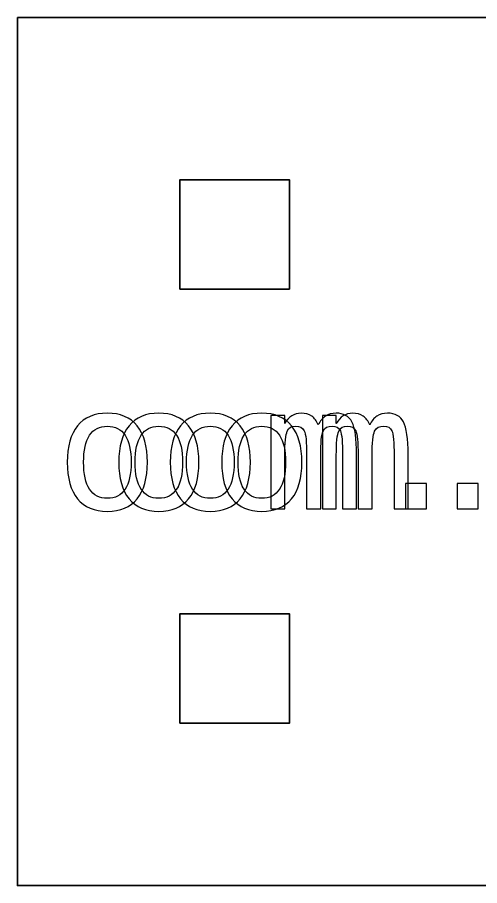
# Model space of a CAD drawing. Header units: centimetres. Extents: x -10.881 to -10.119, y -15.104 to -14.596.
# Drawn here: x -10.881 to -10.611, y -15.104 to -14.596 of the extents above; entities that cross this region are included whole.
import ezdxf

# ---------------------------------------------------------------- set-up
doc = ezdxf.new("R2010")
doc.units = ezdxf.units.CM
doc.header["$MEASUREMENT"] = 0
doc.layers.add('Layer 1', color=7, linetype='Continuous')

msp = doc.modelspace()

# ---------------------------------------------------------------- linework, layer by layer
at = {"layer": 'Layer 1', "color": 7, "lineweight": 35}
for points in [[(-10.78597, -14.755), (-10.72197, -14.755), (-10.72197, -14.691), (-10.78597, -14.691), (-10.78597, -14.755)], [(-10.78597, -15.009), (-10.72197, -15.009), (-10.72197, -14.945), (-10.78597, -14.945), (-10.78597, -15.009)]]:
    msp.add_lwpolyline(points, close=True, dxfattribs=at)
msp.add_open_spline([(-10.881, -14.59603), (-10.881, -14.59603), (-10.119, -14.59603), (-10.119, -14.59603), (-10.119, -14.59603), (-10.119, -14.59603), (-10.119, -15.10403), (-10.119, -15.10403), (-10.119, -15.10403), (-10.119, -15.10403), (-10.881, -15.10403), (-10.881, -15.10403), (-10.881, -15.10403), (-10.881, -15.10403), (-10.881, -14.59603), (-10.881, -14.59603)], degree=3, knots=[0, 0, 0, 0, 0.25, 0.25, 0.25, 0.25, 0.5, 0.5, 0.5, 0.5, 0.75, 0.75, 0.75, 0.75, 1, 1, 1, 1], dxfattribs=at)
at = {"layer": 'Layer 1', "color": 250}
for points, knots in [([(-10.82841, -14.82762), (-10.82082, -14.82762), (-10.81502, -14.83007), (-10.81101, -14.83499), (-10.81101, -14.83499), (-10.80699, -14.8399), (-10.80497, -14.84702), (-10.80497, -14.85632), (-10.80497, -14.85632), (-10.80497, -14.86567), (-10.80697, -14.87279), (-10.81097, -14.87769), (-10.81097, -14.87769), (-10.81499, -14.88259), (-10.82079, -14.88504), (-10.82841, -14.88504), (-10.82841, -14.88504), (-10.83601, -14.88504), (-10.84179, -14.88259), (-10.84581, -14.87769), (-10.84581, -14.87769), (-10.84981, -14.87279), (-10.85181, -14.86567), (-10.85181, -14.85632), (-10.85181, -14.85632), (-10.85181, -14.84702), (-10.84981, -14.8399), (-10.84581, -14.83499), (-10.84581, -14.83499), (-10.84179, -14.83007), (-10.83601, -14.82762), (-10.82841, -14.82762)], [0, 0, 0, 0, 0.125, 0.125, 0.125, 0.125, 0.25, 0.25, 0.25, 0.25, 0.375, 0.375, 0.375, 0.375, 0.5, 0.5, 0.5, 0.5, 0.625, 0.625, 0.625, 0.625, 0.75, 0.75, 0.75, 0.75, 0.875, 0.875, 0.875, 0.875, 1, 1, 1, 1]), ([(-10.79831, -14.82762), (-10.79072, -14.82762), (-10.78492, -14.83007), (-10.78091, -14.83499), (-10.78091, -14.83499), (-10.77689, -14.8399), (-10.77487, -14.84702), (-10.77487, -14.85632), (-10.77487, -14.85632), (-10.77487, -14.86567), (-10.77687, -14.87279), (-10.78087, -14.87769), (-10.78087, -14.87769), (-10.78489, -14.88259), (-10.79069, -14.88504), (-10.79831, -14.88504), (-10.79831, -14.88504), (-10.80591, -14.88504), (-10.81169, -14.88259), (-10.81571, -14.87769), (-10.81571, -14.87769), (-10.81971, -14.87279), (-10.82171, -14.86567), (-10.82171, -14.85632), (-10.82171, -14.85632), (-10.82171, -14.84702), (-10.81971, -14.8399), (-10.81571, -14.83499), (-10.81571, -14.83499), (-10.81169, -14.83007), (-10.80591, -14.82762), (-10.79831, -14.82762)], [0, 0, 0, 0, 0.125, 0.125, 0.125, 0.125, 0.25, 0.25, 0.25, 0.25, 0.375, 0.375, 0.375, 0.375, 0.5, 0.5, 0.5, 0.5, 0.625, 0.625, 0.625, 0.625, 0.75, 0.75, 0.75, 0.75, 0.875, 0.875, 0.875, 0.875, 1, 1, 1, 1]), ([(-10.76821, -14.82762), (-10.76062, -14.82762), (-10.75482, -14.83007), (-10.75081, -14.83499), (-10.75081, -14.83499), (-10.74679, -14.8399), (-10.74477, -14.84702), (-10.74477, -14.85632), (-10.74477, -14.85632), (-10.74477, -14.86567), (-10.74677, -14.87279), (-10.75077, -14.87769), (-10.75077, -14.87769), (-10.75479, -14.88259), (-10.76059, -14.88504), (-10.76821, -14.88504), (-10.76821, -14.88504), (-10.77581, -14.88504), (-10.78159, -14.88259), (-10.78561, -14.87769), (-10.78561, -14.87769), (-10.78961, -14.87279), (-10.79161, -14.86567), (-10.79161, -14.85632), (-10.79161, -14.85632), (-10.79161, -14.84702), (-10.78961, -14.8399), (-10.78561, -14.83499), (-10.78561, -14.83499), (-10.78159, -14.83007), (-10.77581, -14.82762), (-10.76821, -14.82762)], [0, 0, 0, 0, 0.125, 0.125, 0.125, 0.125, 0.25, 0.25, 0.25, 0.25, 0.375, 0.375, 0.375, 0.375, 0.5, 0.5, 0.5, 0.5, 0.625, 0.625, 0.625, 0.625, 0.75, 0.75, 0.75, 0.75, 0.875, 0.875, 0.875, 0.875, 1, 1, 1, 1]), ([(-10.73811, -14.82762), (-10.73052, -14.82762), (-10.72472, -14.83007), (-10.72071, -14.83499), (-10.72071, -14.83499), (-10.71669, -14.8399), (-10.71467, -14.84702), (-10.71467, -14.85632), (-10.71467, -14.85632), (-10.71467, -14.86567), (-10.71667, -14.87279), (-10.72067, -14.87769), (-10.72067, -14.87769), (-10.72469, -14.88259), (-10.73049, -14.88504), (-10.73811, -14.88504), (-10.73811, -14.88504), (-10.74571, -14.88504), (-10.75149, -14.88259), (-10.75551, -14.87769), (-10.75551, -14.87769), (-10.75951, -14.87279), (-10.76151, -14.86567), (-10.76151, -14.85632), (-10.76151, -14.85632), (-10.76151, -14.84702), (-10.75951, -14.8399), (-10.75551, -14.83499), (-10.75551, -14.83499), (-10.75149, -14.83007), (-10.74571, -14.82762), (-10.73811, -14.82762)], [0, 0, 0, 0, 0.125, 0.125, 0.125, 0.125, 0.25, 0.25, 0.25, 0.25, 0.375, 0.375, 0.375, 0.375, 0.5, 0.5, 0.5, 0.5, 0.625, 0.625, 0.625, 0.625, 0.75, 0.75, 0.75, 0.75, 0.875, 0.875, 0.875, 0.875, 1, 1, 1, 1]), ([(-10.70509, -14.8345), (-10.70399, -14.83215), (-10.70257, -14.83042), (-10.70086, -14.8293), (-10.70086, -14.8293), (-10.69916, -14.82819), (-10.69709, -14.82762), (-10.69469, -14.82762), (-10.69469, -14.82762), (-10.69029, -14.82762), (-10.68719, -14.82932), (-10.68539, -14.83272), (-10.68539, -14.83272), (-10.68357, -14.83612), (-10.68267, -14.84252), (-10.68267, -14.85194), (-10.68267, -14.85194), (-10.68267, -14.85194), (-10.68267, -14.88362), (-10.68267, -14.88362), (-10.68267, -14.88362), (-10.68267, -14.88362), (-10.69087, -14.88362), (-10.69087, -14.88362), (-10.69087, -14.88362), (-10.69087, -14.88362), (-10.69087, -14.85232), (-10.69087, -14.85232), (-10.69087, -14.85232), (-10.69087, -14.8446), (-10.69131, -14.83982), (-10.69217, -14.83794), (-10.69217, -14.83794), (-10.69302, -14.83607), (-10.69461, -14.83514), (-10.69689, -14.83514), (-10.69689, -14.83514), (-10.69949, -14.83514), (-10.70127, -14.83614), (-10.70224, -14.83814), (-10.70224, -14.83814), (-10.70319, -14.84014), (-10.70367, -14.84487), (-10.70367, -14.85232), (-10.70367, -14.85232), (-10.70367, -14.85232), (-10.70367, -14.88362), (-10.70367, -14.88362), (-10.70367, -14.88362), (-10.70367, -14.88362), (-10.71187, -14.88362), (-10.71187, -14.88362), (-10.71187, -14.88362), (-10.71187, -14.88362), (-10.71187, -14.85232), (-10.71187, -14.85232), (-10.71187, -14.85232), (-10.71187, -14.8445), (-10.71234, -14.83969), (-10.71327, -14.83787), (-10.71327, -14.83787), (-10.71419, -14.83605), (-10.71586, -14.83514), (-10.71827, -14.83514), (-10.71827, -14.83514), (-10.72066, -14.83514), (-10.72231, -14.83614), (-10.72322, -14.83814), (-10.72322, -14.83814), (-10.72416, -14.84014), (-10.72462, -14.84487), (-10.72462, -14.85232), (-10.72462, -14.85232), (-10.72462, -14.85232), (-10.72462, -14.88362), (-10.72462, -14.88362), (-10.72462, -14.88362), (-10.72462, -14.88362), (-10.73277, -14.88362), (-10.73277, -14.88362), (-10.73277, -14.88362), (-10.73277, -14.88362), (-10.73277, -14.82894), (-10.73277, -14.82894), (-10.73277, -14.82894), (-10.73277, -14.82894), (-10.72462, -14.82894), (-10.72462, -14.82894), (-10.72462, -14.82894), (-10.72462, -14.82894), (-10.72462, -14.83362), (-10.72462, -14.83362), (-10.72462, -14.83362), (-10.72356, -14.83167), (-10.72221, -14.83019), (-10.72059, -14.82915), (-10.72059, -14.82915), (-10.71899, -14.82814), (-10.71716, -14.82762), (-10.71511, -14.82762), (-10.71511, -14.82762), (-10.71262, -14.82762), (-10.71057, -14.82819), (-10.70892, -14.82932), (-10.70892, -14.82932), (-10.70727, -14.83047), (-10.70601, -14.83219), (-10.70509, -14.8345)], [0, 0, 0, 0, 0.037037, 0.037037, 0.037037, 0.037037, 0.074074, 0.074074, 0.074074, 0.074074, 0.111111, 0.111111, 0.111111, 0.111111, 0.148148, 0.148148, 0.148148, 0.148148, 0.185185, 0.185185, 0.185185, 0.185185, 0.222222, 0.222222, 0.222222, 0.222222, 0.259259, 0.259259, 0.259259, 0.259259, 0.296296, 0.296296, 0.296296, 0.296296, 0.333333, 0.333333, 0.333333, 0.333333, 0.37037, 0.37037, 0.37037, 0.37037, 0.407407, 0.407407, 0.407407, 0.407407, 0.444444, 0.444444, 0.444444, 0.444444, 0.481481, 0.481481, 0.481481, 0.481481, 0.518519, 0.518519, 0.518519, 0.518519, 0.555556, 0.555556, 0.555556, 0.555556, 0.592593, 0.592593, 0.592593, 0.592593, 0.62963, 0.62963, 0.62963, 0.62963, 0.666667, 0.666667, 0.666667, 0.666667, 0.703704, 0.703704, 0.703704, 0.703704, 0.740741, 0.740741, 0.740741, 0.740741, 0.777778, 0.777778, 0.777778, 0.777778, 0.814815, 0.814815, 0.814815, 0.814815, 0.851852, 0.851852, 0.851852, 0.851852, 0.888889, 0.888889, 0.888889, 0.888889, 0.925926, 0.925926, 0.925926, 0.925926, 0.962963, 0.962963, 0.962963, 0.962963, 1, 1, 1, 1]), ([(-10.67499, -14.8345), (-10.67389, -14.83215), (-10.67247, -14.83042), (-10.67076, -14.8293), (-10.67076, -14.8293), (-10.66906, -14.82819), (-10.66699, -14.82762), (-10.66459, -14.82762), (-10.66459, -14.82762), (-10.66019, -14.82762), (-10.65709, -14.82932), (-10.65529, -14.83272), (-10.65529, -14.83272), (-10.65347, -14.83612), (-10.65257, -14.84252), (-10.65257, -14.85194), (-10.65257, -14.85194), (-10.65257, -14.85194), (-10.65257, -14.88362), (-10.65257, -14.88362), (-10.65257, -14.88362), (-10.65257, -14.88362), (-10.66077, -14.88362), (-10.66077, -14.88362), (-10.66077, -14.88362), (-10.66077, -14.88362), (-10.66077, -14.85232), (-10.66077, -14.85232), (-10.66077, -14.85232), (-10.66077, -14.8446), (-10.66121, -14.83982), (-10.66207, -14.83794), (-10.66207, -14.83794), (-10.66292, -14.83607), (-10.66451, -14.83514), (-10.66679, -14.83514), (-10.66679, -14.83514), (-10.66939, -14.83514), (-10.67117, -14.83614), (-10.67214, -14.83814), (-10.67214, -14.83814), (-10.67309, -14.84014), (-10.67357, -14.84487), (-10.67357, -14.85232), (-10.67357, -14.85232), (-10.67357, -14.85232), (-10.67357, -14.88362), (-10.67357, -14.88362), (-10.67357, -14.88362), (-10.67357, -14.88362), (-10.68177, -14.88362), (-10.68177, -14.88362), (-10.68177, -14.88362), (-10.68177, -14.88362), (-10.68177, -14.85232), (-10.68177, -14.85232), (-10.68177, -14.85232), (-10.68177, -14.8445), (-10.68224, -14.83969), (-10.68317, -14.83787), (-10.68317, -14.83787), (-10.68409, -14.83605), (-10.68576, -14.83514), (-10.68817, -14.83514), (-10.68817, -14.83514), (-10.69056, -14.83514), (-10.69221, -14.83614), (-10.69312, -14.83814), (-10.69312, -14.83814), (-10.69406, -14.84014), (-10.69452, -14.84487), (-10.69452, -14.85232), (-10.69452, -14.85232), (-10.69452, -14.85232), (-10.69452, -14.88362), (-10.69452, -14.88362), (-10.69452, -14.88362), (-10.69452, -14.88362), (-10.70267, -14.88362), (-10.70267, -14.88362), (-10.70267, -14.88362), (-10.70267, -14.88362), (-10.70267, -14.82894), (-10.70267, -14.82894), (-10.70267, -14.82894), (-10.70267, -14.82894), (-10.69452, -14.82894), (-10.69452, -14.82894), (-10.69452, -14.82894), (-10.69452, -14.82894), (-10.69452, -14.83362), (-10.69452, -14.83362), (-10.69452, -14.83362), (-10.69346, -14.83167), (-10.69211, -14.83019), (-10.69049, -14.82915), (-10.69049, -14.82915), (-10.68889, -14.82814), (-10.68706, -14.82762), (-10.68501, -14.82762), (-10.68501, -14.82762), (-10.68252, -14.82762), (-10.68047, -14.82819), (-10.67882, -14.82932), (-10.67882, -14.82932), (-10.67717, -14.83047), (-10.67591, -14.83219), (-10.67499, -14.8345)], [0, 0, 0, 0, 0.037037, 0.037037, 0.037037, 0.037037, 0.074074, 0.074074, 0.074074, 0.074074, 0.111111, 0.111111, 0.111111, 0.111111, 0.148148, 0.148148, 0.148148, 0.148148, 0.185185, 0.185185, 0.185185, 0.185185, 0.222222, 0.222222, 0.222222, 0.222222, 0.259259, 0.259259, 0.259259, 0.259259, 0.296296, 0.296296, 0.296296, 0.296296, 0.333333, 0.333333, 0.333333, 0.333333, 0.37037, 0.37037, 0.37037, 0.37037, 0.407407, 0.407407, 0.407407, 0.407407, 0.444444, 0.444444, 0.444444, 0.444444, 0.481481, 0.481481, 0.481481, 0.481481, 0.518519, 0.518519, 0.518519, 0.518519, 0.555556, 0.555556, 0.555556, 0.555556, 0.592593, 0.592593, 0.592593, 0.592593, 0.62963, 0.62963, 0.62963, 0.62963, 0.666667, 0.666667, 0.666667, 0.666667, 0.703704, 0.703704, 0.703704, 0.703704, 0.740741, 0.740741, 0.740741, 0.740741, 0.777778, 0.777778, 0.777778, 0.777778, 0.814815, 0.814815, 0.814815, 0.814815, 0.851852, 0.851852, 0.851852, 0.851852, 0.888889, 0.888889, 0.888889, 0.888889, 0.925926, 0.925926, 0.925926, 0.925926, 0.962963, 0.962963, 0.962963, 0.962963, 1, 1, 1, 1]), ([(-10.82841, -14.83524), (-10.83297, -14.83524), (-10.83642, -14.837), (-10.83877, -14.84055), (-10.83877, -14.84055), (-10.84112, -14.8441), (-10.84229, -14.84937), (-10.84229, -14.85632), (-10.84229, -14.85632), (-10.84229, -14.86325), (-10.84112, -14.8685), (-10.83877, -14.87207), (-10.83877, -14.87207), (-10.83642, -14.87564), (-10.83297, -14.87742), (-10.82841, -14.87742), (-10.82841, -14.87742), (-10.82382, -14.87742), (-10.82036, -14.87564), (-10.81801, -14.87207), (-10.81801, -14.87207), (-10.81566, -14.8685), (-10.81449, -14.86325), (-10.81449, -14.85632), (-10.81449, -14.85632), (-10.81449, -14.84937), (-10.81566, -14.8441), (-10.81801, -14.84055), (-10.81801, -14.84055), (-10.82036, -14.837), (-10.82382, -14.83524), (-10.82841, -14.83524)], [0, 0, 0, 0, 0.125, 0.125, 0.125, 0.125, 0.25, 0.25, 0.25, 0.25, 0.375, 0.375, 0.375, 0.375, 0.5, 0.5, 0.5, 0.5, 0.625, 0.625, 0.625, 0.625, 0.75, 0.75, 0.75, 0.75, 0.875, 0.875, 0.875, 0.875, 1, 1, 1, 1]), ([(-10.79831, -14.83524), (-10.80287, -14.83524), (-10.80632, -14.837), (-10.80867, -14.84055), (-10.80867, -14.84055), (-10.81102, -14.8441), (-10.81219, -14.84937), (-10.81219, -14.85632), (-10.81219, -14.85632), (-10.81219, -14.86325), (-10.81102, -14.8685), (-10.80867, -14.87207), (-10.80867, -14.87207), (-10.80632, -14.87564), (-10.80287, -14.87742), (-10.79831, -14.87742), (-10.79831, -14.87742), (-10.79372, -14.87742), (-10.79026, -14.87564), (-10.78791, -14.87207), (-10.78791, -14.87207), (-10.78556, -14.8685), (-10.78439, -14.86325), (-10.78439, -14.85632), (-10.78439, -14.85632), (-10.78439, -14.84937), (-10.78556, -14.8441), (-10.78791, -14.84055), (-10.78791, -14.84055), (-10.79026, -14.837), (-10.79372, -14.83524), (-10.79831, -14.83524)], [0, 0, 0, 0, 0.125, 0.125, 0.125, 0.125, 0.25, 0.25, 0.25, 0.25, 0.375, 0.375, 0.375, 0.375, 0.5, 0.5, 0.5, 0.5, 0.625, 0.625, 0.625, 0.625, 0.75, 0.75, 0.75, 0.75, 0.875, 0.875, 0.875, 0.875, 1, 1, 1, 1]), ([(-10.76821, -14.83524), (-10.77277, -14.83524), (-10.77622, -14.837), (-10.77857, -14.84055), (-10.77857, -14.84055), (-10.78092, -14.8441), (-10.78209, -14.84937), (-10.78209, -14.85632), (-10.78209, -14.85632), (-10.78209, -14.86325), (-10.78092, -14.8685), (-10.77857, -14.87207), (-10.77857, -14.87207), (-10.77622, -14.87564), (-10.77277, -14.87742), (-10.76821, -14.87742), (-10.76821, -14.87742), (-10.76362, -14.87742), (-10.76016, -14.87564), (-10.75781, -14.87207), (-10.75781, -14.87207), (-10.75546, -14.8685), (-10.75429, -14.86325), (-10.75429, -14.85632), (-10.75429, -14.85632), (-10.75429, -14.84937), (-10.75546, -14.8441), (-10.75781, -14.84055), (-10.75781, -14.84055), (-10.76016, -14.837), (-10.76362, -14.83524), (-10.76821, -14.83524)], [0, 0, 0, 0, 0.125, 0.125, 0.125, 0.125, 0.25, 0.25, 0.25, 0.25, 0.375, 0.375, 0.375, 0.375, 0.5, 0.5, 0.5, 0.5, 0.625, 0.625, 0.625, 0.625, 0.75, 0.75, 0.75, 0.75, 0.875, 0.875, 0.875, 0.875, 1, 1, 1, 1]), ([(-10.73811, -14.83524), (-10.74267, -14.83524), (-10.74612, -14.837), (-10.74847, -14.84055), (-10.74847, -14.84055), (-10.75082, -14.8441), (-10.75199, -14.84937), (-10.75199, -14.85632), (-10.75199, -14.85632), (-10.75199, -14.86325), (-10.75082, -14.8685), (-10.74847, -14.87207), (-10.74847, -14.87207), (-10.74612, -14.87564), (-10.74267, -14.87742), (-10.73811, -14.87742), (-10.73811, -14.87742), (-10.73352, -14.87742), (-10.73006, -14.87564), (-10.72771, -14.87207), (-10.72771, -14.87207), (-10.72536, -14.8685), (-10.72419, -14.86325), (-10.72419, -14.85632), (-10.72419, -14.85632), (-10.72419, -14.84937), (-10.72536, -14.8441), (-10.72771, -14.84055), (-10.72771, -14.84055), (-10.73006, -14.837), (-10.73352, -14.83524), (-10.73811, -14.83524)], [0, 0, 0, 0, 0.125, 0.125, 0.125, 0.125, 0.25, 0.25, 0.25, 0.25, 0.375, 0.375, 0.375, 0.375, 0.5, 0.5, 0.5, 0.5, 0.625, 0.625, 0.625, 0.625, 0.75, 0.75, 0.75, 0.75, 0.875, 0.875, 0.875, 0.875, 1, 1, 1, 1]), ([(-10.65401, -14.86872), (-10.65401, -14.86872), (-10.64171, -14.86872), (-10.64171, -14.86872), (-10.64171, -14.86872), (-10.64171, -14.86872), (-10.64171, -14.88362), (-10.64171, -14.88362), (-10.64171, -14.88362), (-10.64171, -14.88362), (-10.65401, -14.88362), (-10.65401, -14.88362), (-10.65401, -14.88362), (-10.65401, -14.88362), (-10.65401, -14.86872), (-10.65401, -14.86872)], [0, 0, 0, 0, 0.25, 0.25, 0.25, 0.25, 0.5, 0.5, 0.5, 0.5, 0.75, 0.75, 0.75, 0.75, 1, 1, 1, 1]), ([(-10.62391, -14.86872), (-10.62391, -14.86872), (-10.61161, -14.86872), (-10.61161, -14.86872), (-10.61161, -14.86872), (-10.61161, -14.86872), (-10.61161, -14.88362), (-10.61161, -14.88362), (-10.61161, -14.88362), (-10.61161, -14.88362), (-10.62391, -14.88362), (-10.62391, -14.88362), (-10.62391, -14.88362), (-10.62391, -14.88362), (-10.62391, -14.86872), (-10.62391, -14.86872)], [0, 0, 0, 0, 0.25, 0.25, 0.25, 0.25, 0.5, 0.5, 0.5, 0.5, 0.75, 0.75, 0.75, 0.75, 1, 1, 1, 1])]:
    msp.add_open_spline(points, degree=3, knots=knots, dxfattribs=at)
at = {"layer": 'Layer 1', "color": 7, "lineweight": 20}
for points, knots in [([(-10.79831, -14.82762), (-10.79072, -14.82762), (-10.78492, -14.83007), (-10.78091, -14.83499), (-10.78091, -14.83499), (-10.77689, -14.8399), (-10.77487, -14.84702), (-10.77487, -14.85632), (-10.77487, -14.85632), (-10.77487, -14.86567), (-10.77687, -14.87279), (-10.78087, -14.87769), (-10.78087, -14.87769), (-10.78489, -14.88259), (-10.79069, -14.88504), (-10.79831, -14.88504), (-10.79831, -14.88504), (-10.80591, -14.88504), (-10.81169, -14.88259), (-10.81571, -14.87769), (-10.81571, -14.87769), (-10.81971, -14.87279), (-10.82171, -14.86567), (-10.82171, -14.85632), (-10.82171, -14.85632), (-10.82171, -14.84702), (-10.81971, -14.8399), (-10.81571, -14.83499), (-10.81571, -14.83499), (-10.81169, -14.83007), (-10.80591, -14.82762), (-10.79831, -14.82762)], [0, 0, 0, 0, 0.125, 0.125, 0.125, 0.125, 0.25, 0.25, 0.25, 0.25, 0.375, 0.375, 0.375, 0.375, 0.5, 0.5, 0.5, 0.5, 0.625, 0.625, 0.625, 0.625, 0.75, 0.75, 0.75, 0.75, 0.875, 0.875, 0.875, 0.875, 1, 1, 1, 1]), ([(-10.73811, -14.82762), (-10.73052, -14.82762), (-10.72472, -14.83007), (-10.72071, -14.83499), (-10.72071, -14.83499), (-10.71669, -14.8399), (-10.71467, -14.84702), (-10.71467, -14.85632), (-10.71467, -14.85632), (-10.71467, -14.86567), (-10.71667, -14.87279), (-10.72067, -14.87769), (-10.72067, -14.87769), (-10.72469, -14.88259), (-10.73049, -14.88504), (-10.73811, -14.88504), (-10.73811, -14.88504), (-10.74571, -14.88504), (-10.75149, -14.88259), (-10.75551, -14.87769), (-10.75551, -14.87769), (-10.75951, -14.87279), (-10.76151, -14.86567), (-10.76151, -14.85632), (-10.76151, -14.85632), (-10.76151, -14.84702), (-10.75951, -14.8399), (-10.75551, -14.83499), (-10.75551, -14.83499), (-10.75149, -14.83007), (-10.74571, -14.82762), (-10.73811, -14.82762)], [0, 0, 0, 0, 0.125, 0.125, 0.125, 0.125, 0.25, 0.25, 0.25, 0.25, 0.375, 0.375, 0.375, 0.375, 0.5, 0.5, 0.5, 0.5, 0.625, 0.625, 0.625, 0.625, 0.75, 0.75, 0.75, 0.75, 0.875, 0.875, 0.875, 0.875, 1, 1, 1, 1]), ([(-10.67499, -14.8345), (-10.67389, -14.83215), (-10.67247, -14.83042), (-10.67076, -14.8293), (-10.67076, -14.8293), (-10.66906, -14.82819), (-10.66699, -14.82762), (-10.66459, -14.82762), (-10.66459, -14.82762), (-10.66019, -14.82762), (-10.65709, -14.82932), (-10.65529, -14.83272), (-10.65529, -14.83272), (-10.65347, -14.83612), (-10.65257, -14.84252), (-10.65257, -14.85194), (-10.65257, -14.85194), (-10.65257, -14.85194), (-10.65257, -14.88362), (-10.65257, -14.88362), (-10.65257, -14.88362), (-10.65257, -14.88362), (-10.66077, -14.88362), (-10.66077, -14.88362), (-10.66077, -14.88362), (-10.66077, -14.88362), (-10.66077, -14.85232), (-10.66077, -14.85232), (-10.66077, -14.85232), (-10.66077, -14.8446), (-10.66121, -14.83982), (-10.66207, -14.83794), (-10.66207, -14.83794), (-10.66292, -14.83607), (-10.66451, -14.83514), (-10.66679, -14.83514), (-10.66679, -14.83514), (-10.66939, -14.83514), (-10.67117, -14.83614), (-10.67214, -14.83814), (-10.67214, -14.83814), (-10.67309, -14.84014), (-10.67357, -14.84487), (-10.67357, -14.85232), (-10.67357, -14.85232), (-10.67357, -14.85232), (-10.67357, -14.88362), (-10.67357, -14.88362), (-10.67357, -14.88362), (-10.67357, -14.88362), (-10.68177, -14.88362), (-10.68177, -14.88362), (-10.68177, -14.88362), (-10.68177, -14.88362), (-10.68177, -14.85232), (-10.68177, -14.85232), (-10.68177, -14.85232), (-10.68177, -14.8445), (-10.68224, -14.83969), (-10.68317, -14.83787), (-10.68317, -14.83787), (-10.68409, -14.83605), (-10.68576, -14.83514), (-10.68817, -14.83514), (-10.68817, -14.83514), (-10.69056, -14.83514), (-10.69221, -14.83614), (-10.69312, -14.83814), (-10.69312, -14.83814), (-10.69406, -14.84014), (-10.69452, -14.84487), (-10.69452, -14.85232), (-10.69452, -14.85232), (-10.69452, -14.85232), (-10.69452, -14.88362), (-10.69452, -14.88362), (-10.69452, -14.88362), (-10.69452, -14.88362), (-10.70267, -14.88362), (-10.70267, -14.88362), (-10.70267, -14.88362), (-10.70267, -14.88362), (-10.70267, -14.82894), (-10.70267, -14.82894), (-10.70267, -14.82894), (-10.70267, -14.82894), (-10.69452, -14.82894), (-10.69452, -14.82894), (-10.69452, -14.82894), (-10.69452, -14.82894), (-10.69452, -14.83362), (-10.69452, -14.83362), (-10.69452, -14.83362), (-10.69346, -14.83167), (-10.69211, -14.83019), (-10.69049, -14.82915), (-10.69049, -14.82915), (-10.68889, -14.82814), (-10.68706, -14.82762), (-10.68501, -14.82762), (-10.68501, -14.82762), (-10.68252, -14.82762), (-10.68047, -14.82819), (-10.67882, -14.82932), (-10.67882, -14.82932), (-10.67717, -14.83047), (-10.67591, -14.83219), (-10.67499, -14.8345)], [0, 0, 0, 0, 0.037037, 0.037037, 0.037037, 0.037037, 0.074074, 0.074074, 0.074074, 0.074074, 0.111111, 0.111111, 0.111111, 0.111111, 0.148148, 0.148148, 0.148148, 0.148148, 0.185185, 0.185185, 0.185185, 0.185185, 0.222222, 0.222222, 0.222222, 0.222222, 0.259259, 0.259259, 0.259259, 0.259259, 0.296296, 0.296296, 0.296296, 0.296296, 0.333333, 0.333333, 0.333333, 0.333333, 0.37037, 0.37037, 0.37037, 0.37037, 0.407407, 0.407407, 0.407407, 0.407407, 0.444444, 0.444444, 0.444444, 0.444444, 0.481481, 0.481481, 0.481481, 0.481481, 0.518519, 0.518519, 0.518519, 0.518519, 0.555556, 0.555556, 0.555556, 0.555556, 0.592593, 0.592593, 0.592593, 0.592593, 0.62963, 0.62963, 0.62963, 0.62963, 0.666667, 0.666667, 0.666667, 0.666667, 0.703704, 0.703704, 0.703704, 0.703704, 0.740741, 0.740741, 0.740741, 0.740741, 0.777778, 0.777778, 0.777778, 0.777778, 0.814815, 0.814815, 0.814815, 0.814815, 0.851852, 0.851852, 0.851852, 0.851852, 0.888889, 0.888889, 0.888889, 0.888889, 0.925926, 0.925926, 0.925926, 0.925926, 0.962963, 0.962963, 0.962963, 0.962963, 1, 1, 1, 1]), ([(-10.79831, -14.83524), (-10.80287, -14.83524), (-10.80632, -14.837), (-10.80867, -14.84055), (-10.80867, -14.84055), (-10.81102, -14.8441), (-10.81219, -14.84937), (-10.81219, -14.85632), (-10.81219, -14.85632), (-10.81219, -14.86325), (-10.81102, -14.8685), (-10.80867, -14.87207), (-10.80867, -14.87207), (-10.80632, -14.87564), (-10.80287, -14.87742), (-10.79831, -14.87742), (-10.79831, -14.87742), (-10.79372, -14.87742), (-10.79026, -14.87564), (-10.78791, -14.87207), (-10.78791, -14.87207), (-10.78556, -14.8685), (-10.78439, -14.86325), (-10.78439, -14.85632), (-10.78439, -14.85632), (-10.78439, -14.84937), (-10.78556, -14.8441), (-10.78791, -14.84055), (-10.78791, -14.84055), (-10.79026, -14.837), (-10.79372, -14.83524), (-10.79831, -14.83524)], [0, 0, 0, 0, 0.125, 0.125, 0.125, 0.125, 0.25, 0.25, 0.25, 0.25, 0.375, 0.375, 0.375, 0.375, 0.5, 0.5, 0.5, 0.5, 0.625, 0.625, 0.625, 0.625, 0.75, 0.75, 0.75, 0.75, 0.875, 0.875, 0.875, 0.875, 1, 1, 1, 1]), ([(-10.73811, -14.83524), (-10.74267, -14.83524), (-10.74612, -14.837), (-10.74847, -14.84055), (-10.74847, -14.84055), (-10.75082, -14.8441), (-10.75199, -14.84937), (-10.75199, -14.85632), (-10.75199, -14.85632), (-10.75199, -14.86325), (-10.75082, -14.8685), (-10.74847, -14.87207), (-10.74847, -14.87207), (-10.74612, -14.87564), (-10.74267, -14.87742), (-10.73811, -14.87742), (-10.73811, -14.87742), (-10.73352, -14.87742), (-10.73006, -14.87564), (-10.72771, -14.87207), (-10.72771, -14.87207), (-10.72536, -14.8685), (-10.72419, -14.86325), (-10.72419, -14.85632), (-10.72419, -14.85632), (-10.72419, -14.84937), (-10.72536, -14.8441), (-10.72771, -14.84055), (-10.72771, -14.84055), (-10.73006, -14.837), (-10.73352, -14.83524), (-10.73811, -14.83524)], [0, 0, 0, 0, 0.125, 0.125, 0.125, 0.125, 0.25, 0.25, 0.25, 0.25, 0.375, 0.375, 0.375, 0.375, 0.5, 0.5, 0.5, 0.5, 0.625, 0.625, 0.625, 0.625, 0.75, 0.75, 0.75, 0.75, 0.875, 0.875, 0.875, 0.875, 1, 1, 1, 1]), ([(-10.62391, -14.86872), (-10.62391, -14.86872), (-10.61161, -14.86872), (-10.61161, -14.86872), (-10.61161, -14.86872), (-10.61161, -14.86872), (-10.61161, -14.88362), (-10.61161, -14.88362), (-10.61161, -14.88362), (-10.61161, -14.88362), (-10.62391, -14.88362), (-10.62391, -14.88362), (-10.62391, -14.88362), (-10.62391, -14.88362), (-10.62391, -14.86872), (-10.62391, -14.86872)], [0, 0, 0, 0, 0.25, 0.25, 0.25, 0.25, 0.5, 0.5, 0.5, 0.5, 0.75, 0.75, 0.75, 0.75, 1, 1, 1, 1])]:
    msp.add_open_spline(points, degree=3, knots=knots, dxfattribs=at)

doc.saveas('drawing.dxf')
